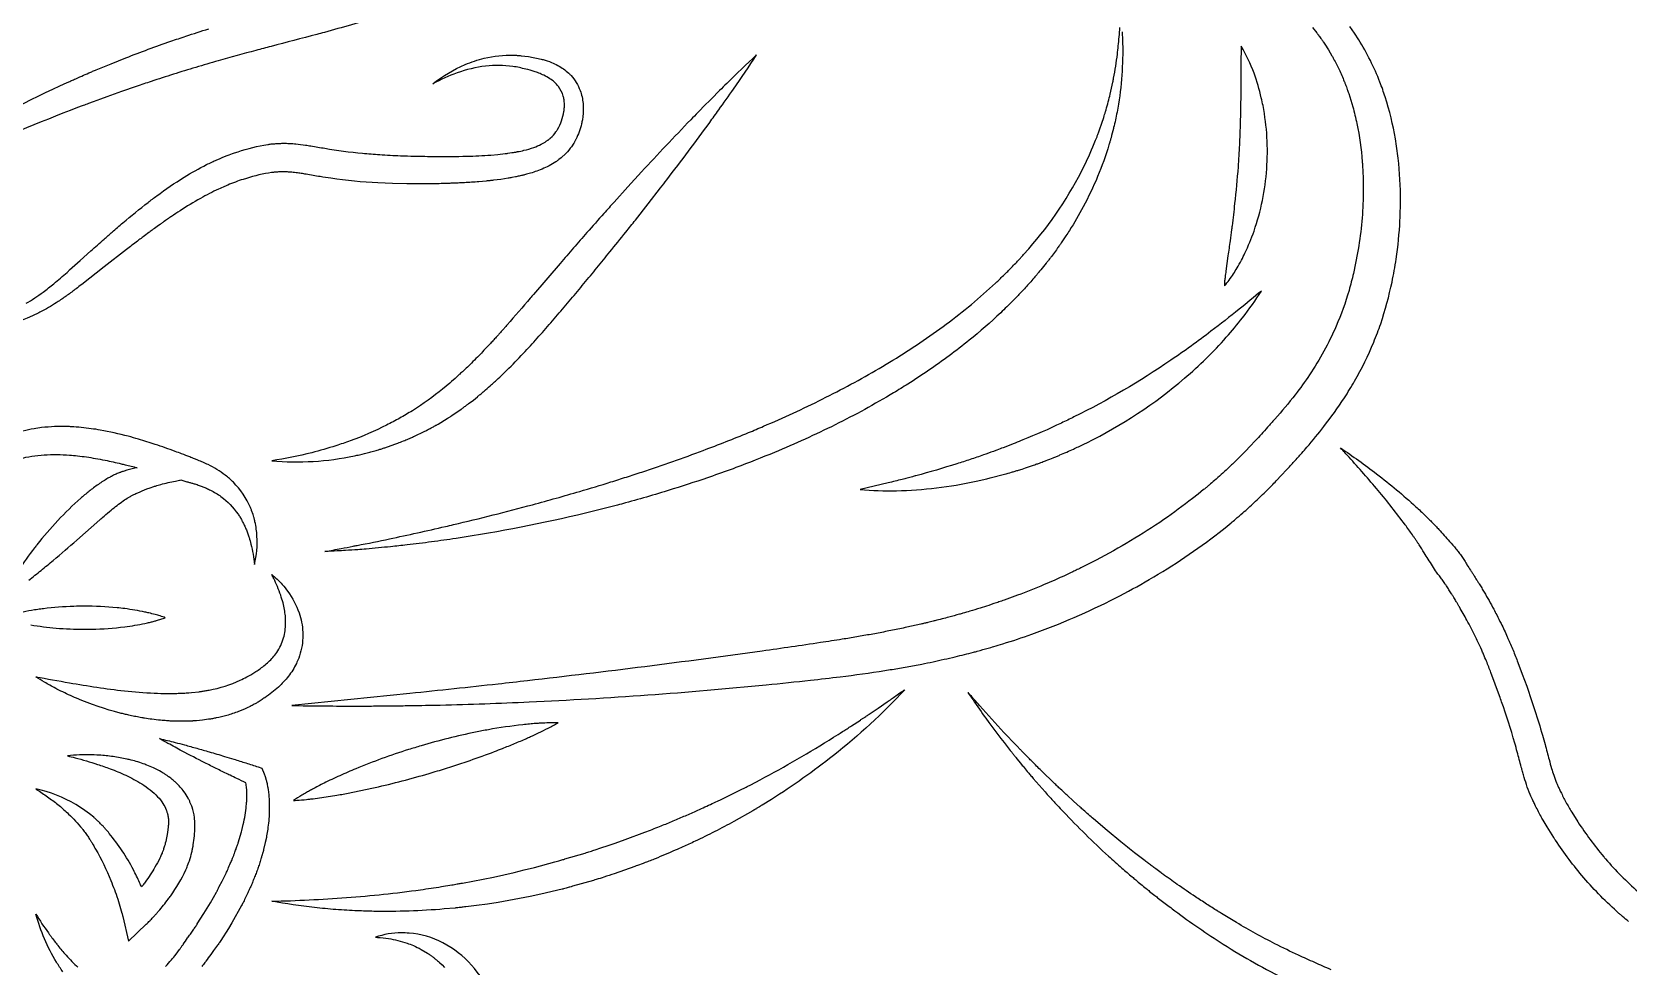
# Model space of a CAD drawing. Header units: millimetres. Extents: x 4236 to 5436, y 1579 to 2339.
# Drawn here: x 4880.3 to 4972, y 1905.9 to 1959.5 of the extents above; entities that cross this region are included whole.
import ezdxf

# ---------------------------------------------------------------- set-up
doc = ezdxf.new("R2010")
doc.units = ezdxf.units.MM
doc.layers.add('Default', color=70, linetype='Continuous')

msp = doc.modelspace()

# ---------------------------------------------------------------- linework, layer by layer
at = {"layer": 'Default'}
for points in [[(4900.179, 1960.423, -0.009861), (4897.096, 1959.518, -0.001568), (4896.655, 1959.399, 0.00097), (4894.025, 1958.715, 0.001649), (4893.155, 1958.483, 0.00578), (4890.991, 1957.886, 0.002605), (4889.7, 1957.508, 0.005446), (4888.414, 1957.114, 0.003314), (4887.135, 1956.699, 0.001261), (4886.284, 1956.415), (4885.436, 1956.124), (4884.592, 1955.82, 0.003155), (4884.38, 1955.745, 0.002014), (4884.169, 1955.668, 0.000604), (4883.749, 1955.512, -0.00108), (4883.538, 1955.433, 0.000722), (4883.222, 1955.316, 0.001847), (4883.012, 1955.237, 0.001216), (4882.907, 1955.197, 0.016483), (4876.268, 1952.406, 0.005852)], [(4875.817, 1953.27, -0.026488), (4882.307, 1956.636, -0.0024), (4882.515, 1956.73, -0.001251), (4882.725, 1956.823, 0.000421), (4883.039, 1956.961, 0.000523), (4883.144, 1957.007, -0.000616), (4883.563, 1957.191, -0.001988), (4883.774, 1957.282, -0.003109), (4883.985, 1957.371), (4884.832, 1957.721), (4885.684, 1958.058, -0.010583), (4888.265, 1959.009, -0.003023), (4889.134, 1959.303, -0.005122), (4890.443, 1959.722, -0.003733)], [(4953.873, 1959.794), (4954.119, 1959.486, -0.009155), (4954.165, 1959.429, -0.006428), (4954.21, 1959.37, -0.004047), (4954.268, 1959.29, 0.001361), (4954.354, 1959.17, 0.001066), (4954.411, 1959.091, -0.00256), (4954.469, 1959.011, -0.004409), (4954.511, 1958.95, -0.011833), (4954.578, 1958.847), (4954.793, 1958.516), (4954.992, 1958.176, -0.002876), (4955.087, 1958.003, -0.012969), (4955.401, 1957.387, -0.017293), (4955.698, 1956.707, -0.006347), (4955.726, 1956.638, -0.003611), (4955.752, 1956.568, 0.001224), (4955.821, 1956.382, -0.001709), (4955.873, 1956.242, -0.003328), (4955.907, 1956.149, -0.008478), (4955.954, 1956.008), (4956.079, 1955.63), (4956.19, 1955.247, -0.016356), (4956.426, 1954.277, -0.03211), (4956.733, 1952.091, -0.001572), (4956.747, 1951.89, -0.004902), (4956.774, 1951.387, -0.012696), (4956.793, 1950.478, -0.018337), (4956.725, 1948.862, -0.017496), (4956.534, 1947.255, -0.017644), (4956.225, 1945.67, -0.013447), (4955.973, 1944.698, -0.033432), (4955.23, 1942.639, -0.04313), (4953.701, 1939.849, -0.016584), (4952.878, 1938.708, -0.016692), (4951.707, 1937.298, -0.003081), (4951.294, 1936.836, -0.003124), (4950.586, 1936.068), (4950.297, 1935.758), (4950.016, 1935.463, -0.00211), (4949.874, 1935.317, -0.004401), (4949.443, 1934.886, -0.006073), (4949.001, 1934.465, -0.007637), (4948.244, 1933.783, -0.001887), (4947.933, 1933.518, -0.002652), (4947.777, 1933.387, -0.004495), (4947.619, 1933.258), (4947.302, 1933), (4946.979, 1932.748, -0.015616), (4945.327, 1931.536, -0.030536), (4941.441, 1929.213), (4940.708, 1928.834, -0.007146), (4940.43, 1928.697, -0.001653), (4940.151, 1928.565, 0.00256), (4939.964, 1928.476, -0.007295), (4939.498, 1928.256, -0.003835), (4939.027, 1928.047, -0.000151), (4938.459, 1927.8), (4938.27, 1927.718), (4937.311, 1927.337), (4937.119, 1927.261), (4936.925, 1927.191), (4936.148, 1926.91, -0.007379), (4935.856, 1926.807, -0.001709), (4935.561, 1926.71, 0.002636), (4935.365, 1926.644, -0.001818), (4935.268, 1926.611, -0.006697), (4934.776, 1926.452, -0.002668), (4934.181, 1926.272, 0.002031), (4933.785, 1926.152, 0.000768), (4933.585, 1926.098, -0.000057), (4932.985, 1925.934, -0.003183), (4932.584, 1925.827, -0.00553), (4932.18, 1925.728, 0.001105), (4932.079, 1925.703, 0.00069), (4931.777, 1925.628, -0.003037), (4931.575, 1925.579, -0.005644), (4931.372, 1925.534), (4930.559, 1925.351, -0.00184), (4929.742, 1925.181, -0.002291), (4929.332, 1925.099, -0.003651), (4928.921, 1925.022, -0.00303), (4928.509, 1924.945, -0.001918), (4928.096, 1924.872, -0.000527), (4927.269, 1924.73, -0.000539), (4926.853, 1924.664, -0.002193), (4925.603, 1924.47, -0.001949), (4923.927, 1924.222, -0.001214), (4922.247, 1923.984, -0.006433), (4908.767, 1922.279, -0.000811), (4907.077, 1922.088, -0.001857), (4902.003, 1921.545), (4895.224, 1920.858, 0.002634), (4896.929, 1920.835, 0.001206), (4898.634, 1920.826, 0.00178), (4899.487, 1920.827, 0.001094), (4900.339, 1920.834, 0.000992), (4901.192, 1920.842, 0.001793), (4902.044, 1920.855, 0.002172), (4903.749, 1920.887, 0.005142), (4908.863, 1921.064, 0.013203), (4922.479, 1922.047, 0.002051), (4925.027, 1922.312, 0.00357), (4926.73, 1922.509, 0.008812), (4929.292, 1922.867, 0.003592), (4929.719, 1922.934, 0.002268), (4930.146, 1923.006, 0.000594), (4931, 1923.157, 0.001108), (4931.427, 1923.24, 0.003166), (4932.066, 1923.37, 0.005406), (4932.703, 1923.51, 0.006955), (4933.34, 1923.656, 0.002246), (4934.399, 1923.92, -0.000901), (4934.609, 1923.979, 0.000012), (4935.241, 1924.154, 0.002549), (4935.556, 1924.243, 0.007628), (4936.079, 1924.403, 0.011727), (4937.742, 1924.952, 0.031771), (4942.567, 1927.038, 0.013566), (4944.491, 1928.09, 0.033495), (4948.504, 1930.793), (4948.851, 1931.067), (4949.193, 1931.347, 0.005253), (4949.448, 1931.559, 0.002517), (4949.868, 1931.92, 0.006356), (4950.526, 1932.513, 0.008051), (4951.169, 1933.126, 0.000606), (4951.248, 1933.205, 0.006125), (4951.792, 1933.76), (4952.096, 1934.082), (4952.387, 1934.396, 0.001062), (4952.825, 1934.873, 0.004054), (4953.262, 1935.359, 0.004319), (4953.55, 1935.69, 0.012828), (4954.533, 1936.888, 0.021186), (4955.706, 1938.528, 0.013376), (4956.294, 1939.491, 0.033204), (4957.392, 1941.727, 0.01568), (4957.792, 1942.788, 0.030741), (4958.444, 1945.179, 0.015997), (4958.682, 1946.5, 0.023042), (4958.901, 1948.72, 0.01152), (4958.93, 1949.836, 0.029202), (4958.797, 1952.291, 0.014083), (4958.638, 1953.401, 0.034807), (4958.051, 1955.808, 0.015139), (4957.75, 1956.662, 0.048561), (4956.528, 1959.1), (4956.279, 1959.483), (4956.013, 1959.854, 0.008241)], [(4942.932, 1959.558, -0.009061), (4942.966, 1958.728, -0.02415), (4942.9, 1956.825, -0.026966), (4942.64, 1954.928, -0.018087), (4942.446, 1954.049, -0.001033), (4942.431, 1953.991, -0.003685), (4942.297, 1953.466, -0.005012), (4942.249, 1953.292, -0.00745), (4942.197, 1953.119, -0.002934), (4942.178, 1953.062, -0.049937), (4940.699, 1949.499, -0.019719), (4939.904, 1948.141, -0.003659), (4939.707, 1947.836), (4939.436, 1947.435, -0.002407), (4939.334, 1947.285, -0.009399), (4939.194, 1947.087, -0.003516), (4939.157, 1947.039), (4938.869, 1946.65, -0.000618), (4938.76, 1946.504, -0.007851), (4938.631, 1946.336, -0.005465), (4938.574, 1946.266), (4938.269, 1945.89, 0.002045), (4938.193, 1945.796, -0.001338), (4938.117, 1945.702, -0.008366), (4938, 1945.563, -0.004493), (4937.96, 1945.518, 0.002012), (4937.8, 1945.336, -0.001497), (4937.562, 1945.063, -0.006015), (4937.319, 1944.793, -0.00157), (4936.904, 1944.354, -0.003498), (4936.651, 1944.094, 0.000569), (4936.307, 1943.755, -0.002358), (4935.96, 1943.418, -0.020838), (4934.143, 1941.832, -0.009626), (4933.001, 1940.947, -0.018609), (4930.619, 1939.32, -0.004985), (4929.803, 1938.815, -0.018971), (4926.441, 1936.977, -0.01648), (4922.961, 1935.395, -0.008079), (4920.742, 1934.523, -0.005844), (4919.397, 1934.039, -0.00755), (4917.137, 1933.293, -0.005345), (4915.771, 1932.881, -0.003979), (4914.399, 1932.493, -0.00182), (4913.941, 1932.37, -0.00461), (4912.099, 1931.904, -0.021633), (4904.656, 1930.452, -0.003349), (4903.249, 1930.254, -0.004565), (4901.84, 1930.079, -0.003763), (4900.899, 1929.978, -0.003673), (4899.486, 1929.846, -0.00174), (4899.014, 1929.808, -0.001341), (4898.306, 1929.761, -0.002412), (4897.834, 1929.733, -0.005732), (4897.126, 1929.703, 0.001102), (4898.055, 1929.874, 0.002443), (4898.75, 1930.008, 0.001083), (4898.981, 1930.054, 0.004468), (4900.829, 1930.428, 0.004622), (4904.046, 1931.139, 0.000848), (4904.503, 1931.246, 0.007892), (4909.057, 1932.393, 0.005608), (4911.765, 1933.155, 0.004534), (4913.558, 1933.698, 0.001124), (4914.45, 1933.98, 0.002692), (4915.34, 1934.269, 0.003839), (4917.109, 1934.873, 0.005436), (4918.865, 1935.51, 0.003267), (4920.172, 1936.012, 0.004605), (4921.469, 1936.534, 0.003866), (4922.327, 1936.897, 0.015714), (4925.705, 1938.457, 0.017986), (4928.969, 1940.219, 0.021795), (4932.08, 1942.217, 0.026832), (4934.977, 1944.494), (4935.658, 1945.113, 0.003907), (4935.824, 1945.272, 0.001674), (4935.988, 1945.432, -0.001617), (4936.235, 1945.673, -0.001226), (4936.318, 1945.753, 0.004896), (4936.48, 1945.916, 0.00252), (4936.639, 1946.081, -0.000982), (4936.877, 1946.33, -0.00112), (4936.957, 1946.413, 0.010227), (4937.056, 1946.517, 0.003471), (4937.114, 1946.58, 0.00135), (4937.19, 1946.666, -0.00223), (4937.267, 1946.752), (4937.572, 1947.095, 0.065394), (4940.76, 1951.851, 0.020527), (4941.41, 1953.327, 0.008763), (4941.476, 1953.488, 0.006252), (4941.537, 1953.65, 0.002667), (4941.576, 1953.758, 0.001952), (4941.652, 1953.977, -0.002548), (4941.728, 1954.195, 0.009594), (4941.877, 1954.634, 0.005383), (4941.978, 1954.967, 0.001492), (4942.011, 1955.078, 0.013486), (4942.248, 1955.976, 0.007103), (4942.399, 1956.659, 0.001893), (4942.446, 1956.887, 0.018542), (4942.664, 1958.273, 0.00514), (4942.716, 1958.739, 0.01315), (4942.802, 1959.794, 0.004978)], [(4879.947, 1943.958, 0.028346), (4880.929, 1944.601, 0.013775), (4881.549, 1945.086, 0.011494), (4882.302, 1945.737, 0.001604), (4882.451, 1945.873), (4883.052, 1946.421), (4883.664, 1946.968, -0.001451), (4884.428, 1947.645, -0.003023), (4884.892, 1948.048, -0.0026), (4885.516, 1948.582, -0.011043), (4886.96, 1949.755, -0.005033), (4887.459, 1950.132, -0.021597), (4889.024, 1951.196, -0.020544), (4890.326, 1951.926, -0.008811), (4890.911, 1952.2, -0.013221), (4891.51, 1952.449, -0.010919), (4891.919, 1952.596, -0.039891), (4893.617, 1953.047), (4893.842, 1953.083, -0.002796), (4893.912, 1953.094, -0.007431), (4893.983, 1953.104, -0.011791), (4894.069, 1953.112, 0.000797), (4894.301, 1953.132, -0.003342), (4894.388, 1953.138, -0.005738), (4894.533, 1953.146, 0.002804), (4894.65, 1953.147, -0.003173), (4894.825, 1953.148, -0.006483), (4894.999, 1953.145, 0.0025), (4895.114, 1953.138, -0.002673), (4895.286, 1953.128, -0.005643), (4895.455, 1953.114, -0.011237), (4896, 1953.045, -0.004035), (4896.314, 1952.997, -0.001574), (4896.72, 1952.929, 0.002952), (4897.117, 1952.864, 0.019309), (4899.279, 1952.579, 0.007248), (4900.27, 1952.501, 0.009263), (4901.466, 1952.436, 0.00388), (4902.267, 1952.413, 0.002188), (4903.472, 1952.393, 0.008896), (4905.277, 1952.407, 0.01109), (4906.662, 1952.476), (4907.053, 1952.508), (4907.487, 1952.557, 0.001483), (4907.559, 1952.565, 0.006489), (4907.631, 1952.574), (4907.867, 1952.612, -0.001058), (4907.961, 1952.626, 0.003405), (4908.056, 1952.641, 0.00543), (4908.126, 1952.654, 0.007845), (4908.194, 1952.668, 0.012293), (4908.56, 1952.745, 0.027973), (4909.125, 1952.91, 0.032992), (4909.558, 1953.097), (4909.705, 1953.175, 0.021137), (4909.773, 1953.218, -0.003811), (4909.839, 1953.263, 0.02588), (4909.922, 1953.32, 0.00961), (4909.969, 1953.356, 0.007762), (4910.089, 1953.456, 0.050498), (4910.401, 1953.809, 0.020205), (4910.489, 1953.945, 0.093022), (4910.856, 1954.974, 0.023945), (4910.883, 1955.222, 0.050658), (4910.862, 1955.647, 0.030181), (4910.817, 1955.859, 0.087479), (4910.54, 1956.414, 0.047786), (4910.322, 1956.652, 0.038225), (4910.054, 1956.859, 0.034115), (4909.705, 1957.056, 0.02185), (4909.408, 1957.182, 0.012767), (4909.141, 1957.276, 0.017252), (4908.673, 1957.409, 0.022126), (4907.912, 1957.563, 0.034584), (4907.139, 1957.621, 0.030563), (4906.357, 1957.579, 0.055029), (4904.712, 1957.19, 0.041015), (4903.325, 1956.568, -0.066556), (4905.182, 1957.671, -0.040362), (4906.275, 1958.032, -0.068177), (4907.966, 1958.208, -0.011312), (4908.047, 1958.207, -0.008606), (4908.127, 1958.203, -0.005857), (4908.208, 1958.197, -0.003103), (4908.288, 1958.189, -0.001288), (4908.396, 1958.178), (4908.61, 1958.155), (4908.816, 1958.126, -0.009966), (4909.182, 1958.065, -0.014876), (4909.553, 1957.983, -0.005151), (4909.66, 1957.955, -0.029), (4910.137, 1957.794, -0.026903), (4910.503, 1957.623, -0.066119), (4911.137, 1957.17, -0.017813), (4911.268, 1957.037, -0.097282), (4911.788, 1956.183, -0.065564), (4911.956, 1955.43, -0.016158), (4911.969, 1955.217, -0.049874), (4911.916, 1954.5, -0.015474), (4911.868, 1954.268, -0.058018), (4911.544, 1953.372, 0.001839), (4911.515, 1953.319, -0.002394), (4911.486, 1953.265, -0.00658), (4911.456, 1953.211, -0.010001), (4911.424, 1953.158), (4911.288, 1952.95, -0.021752), (4911.224, 1952.861, 0.000992), (4911.134, 1952.752), (4911.054, 1952.655, -0.019293), (4910.968, 1952.563), (4910.693, 1952.308), (4910.571, 1952.215, 0.002154), (4910.522, 1952.177, -0.004807), (4910.397, 1952.088), (4910.191, 1951.961, -0.042742), (4909.398, 1951.587, -0.014929), (4909.025, 1951.459, -0.010012), (4908.704, 1951.367, -0.005046), (4908.492, 1951.313, -0.009102), (4908.412, 1951.292, -0.006549), (4908.279, 1951.262, -0.001791), (4908.173, 1951.241, 0.00281), (4908.067, 1951.22), (4907.855, 1951.177, -0.004758), (4907.75, 1951.16, 0.000797), (4907.644, 1951.143), (4907.223, 1951.077), (4906.803, 1951.025, -0.004304), (4906.698, 1951.012, -0.003158), (4906.594, 1951, -0.002069), (4906.489, 1950.99, -0.001331), (4906.385, 1950.98), (4905.968, 1950.94, -0.004608), (4905.137, 1950.885, 0.001037), (4904.93, 1950.875, -0.00075), (4904.619, 1950.861, -0.001848), (4904.412, 1950.852, -0.001215), (4904.309, 1950.848, 0.000838), (4903.896, 1950.835, -0.001134), (4903.69, 1950.829, -0.002171), (4903.483, 1950.825), (4902.658, 1950.816), (4902.245, 1950.814), (4901.83, 1950.82), (4901.002, 1950.836), (4900.171, 1950.871, -0.021332), (4897.467, 1951.137, -0.005766), (4896.849, 1951.233, -0.002282), (4896.443, 1951.302, 0.001392), (4896.046, 1951.371, 0.003531), (4895.756, 1951.418, 0.006037), (4895.474, 1951.458, 0.005723), (4895.291, 1951.479, 0.00818), (4895.156, 1951.491, 0.001864), (4895.023, 1951.499, -0.004232), (4894.934, 1951.506, 0.007803), (4894.868, 1951.508, 0.005086), (4894.803, 1951.509, 0.001993), (4894.673, 1951.508, -0.003453), (4894.586, 1951.508, 0.009056), (4894.521, 1951.506, 0.005824), (4894.455, 1951.502, 0.002432), (4894.324, 1951.491, -0.00372), (4894.237, 1951.485, 0.011992), (4894.172, 1951.48, 0.005718), (4894.061, 1951.464), (4893.883, 1951.438, 0.039474), (4892.428, 1951.078, 0.014465), (4891.979, 1950.924, 0.009708), (4891.535, 1950.747, 0.002509), (4891.358, 1950.672, 0.0028), (4891.006, 1950.518, 0.018143), (4889.972, 1949.985, 0.015588), (4888.796, 1949.274, 0.004998), (4888.3, 1948.947, -0.001488), (4888.136, 1948.833, 0.000935), (4887.891, 1948.663, 0.002464), (4887.728, 1948.549, 0.001624), (4887.647, 1948.49, -0.000651), (4887.322, 1948.256, 0.002274), (4887.079, 1948.078, 0.001213), (4886.999, 1948.018, 0.000963), (4886.675, 1947.779, 0.00236), (4886.434, 1947.598, 0.001057), (4886.354, 1947.536, 0.003685), (4885.712, 1947.045), (4884.428, 1946.049), (4883.147, 1945.044, -0.001961), (4882.82, 1944.792, -0.007087), (4882.317, 1944.419, -0.011447), (4881.797, 1944.063, -0.021323), (4880.887, 1943.522, -0.015243), (4880.318, 1943.239, -0.114035), (4875.244, 1942.227, -0.029895)], [(4880.103, 1928.054, 0.005166), (4880.812, 1928.619, 0.003193), (4881.506, 1929.192, 0.005841), (4882.86, 1930.357), (4884.182, 1931.521, -0.002051), (4884.428, 1931.733, -0.005374), (4884.838, 1932.078, -0.017889), (4885.527, 1932.61, -0.016879), (4885.831, 1932.808, -0.007609), (4885.9, 1932.847, -0.00137), (4885.982, 1932.891, -0.001845), (4886.139, 1932.971, -0.006251), (4886.369, 1933.078, -0.01752), (4886.891, 1933.294), (4887.086, 1933.365), (4887.284, 1933.432, -0.000765), (4887.384, 1933.463, -0.002455), (4887.536, 1933.509, -0.004384), (4887.688, 1933.553, -0.020006), (4888.526, 1933.752), (4888.768, 1933.8, -0.000841), (4888.845, 1933.813), (4889.191, 1933.714, -0.000813), (4889.285, 1933.687, -0.00261), (4889.469, 1933.636, -0.004687), (4889.646, 1933.583, -0.010823), (4889.903, 1933.498, -0.006331), (4890.112, 1933.42, -0.009389), (4890.316, 1933.336, -0.015505), (4890.554, 1933.225, -0.038997), (4891.148, 1932.863, -0.085341), (4892.127, 1931.844, -0.014099), (4892.185, 1931.759, -0.008335), (4892.226, 1931.691), (4892.322, 1931.534, 0.004356), (4892.354, 1931.473, 0.001447), (4892.409, 1931.371, -0.006779), (4892.462, 1931.267, -0.010188), (4892.512, 1931.162, -0.015433), (4892.606, 1930.946, -0.010097), (4892.69, 1930.725, -0.005231), (4892.767, 1930.498, -0.014864), (4892.873, 1930.127, -0.019314), (4892.993, 1929.551, -0.015344), (4893.075, 1928.959, 0.074204), (4893.218, 1930.58, 0.018802), (4893.177, 1930.995, 0.023394), (4893.101, 1931.41, 0.015965), (4893.079, 1931.513, 0.007207), (4893.058, 1931.59, 0.003567), (4893.036, 1931.667, -0.001875), (4892.991, 1931.821), (4892.91, 1932.049, 0.009193), (4892.877, 1932.138, 0.014317), (4892.84, 1932.225, 0.095906), (4891.859, 1933.679, 0.033287), (4891.398, 1934.085, 0.050645), (4890.408, 1934.691, 0.010416), (4890.113, 1934.826, 0.006337), (4889.821, 1934.948, 0.001692), (4889.633, 1935.024, 0.002301), (4889.355, 1935.132, 0.001039), (4888.889, 1935.31, 0.00352), (4888.514, 1935.452, 0.004123), (4887.948, 1935.656, 0.002833), (4887.376, 1935.853, 0.010665), (4886.409, 1936.156, 0.00407), (4885.82, 1936.322, 0.019686), (4884.211, 1936.679, 0.007704), (4883.697, 1936.757, 0.020483), (4882.546, 1936.869, 0.003663), (4882.335, 1936.877, 0.016265), (4881.588, 1936.875, 0.021379), (4880.837, 1936.816, 0.01178), (4880.407, 1936.752, 0.020814), (4879.766, 1936.615, 0.025386)], [(4972.038, 1908.449, -0.001731), (4971.693, 1908.741, -0.002814), (4971.556, 1908.859, -0.001762), (4971.488, 1908.918, -0.03366), (4969.464, 1910.969, -0.029334), (4967.834, 1913.123, -0.001755), (4967.734, 1913.273), (4967.355, 1913.886, -0.011333), (4967.122, 1914.276, -0.00585), (4966.988, 1914.517, -0.010749), (4966.655, 1915.164, -0.003282), (4966.537, 1915.41, -0.001798), (4966.499, 1915.493), (4966.423, 1915.659), (4966.385, 1915.744, -0.019983), (4966.17, 1916.316, -0.010693), (4965.998, 1916.87, -0.003487), (4965.921, 1917.142, -0.001731), (4965.873, 1917.32, 0.001657), (4965.64, 1918.191, 0.002936), (4965.498, 1918.704, 0.014409), (4964.744, 1921.07, 0.00187), (4964.625, 1921.406), (4964.381, 1922.077), (4964.13, 1922.747, 0.005027), (4963.872, 1923.4, 0.001972), (4963.702, 1923.803, 0.006286), (4963.596, 1924.042, 0.007444), (4963.378, 1924.52, 0.003522), (4963.226, 1924.835, 0.002372), (4963.07, 1925.148, 0.000898), (4962.991, 1925.304, 0.003143), (4962.745, 1925.768, 0.010042), (4962.314, 1926.531, 0.004621), (4962.226, 1926.683, 0.002415), (4962.135, 1926.833, -0.000437), (4961.997, 1927.057, -0.000822), (4961.952, 1927.132, -0.001947), (4961.857, 1927.281, 0.00151), (4961.716, 1927.503, 0.005932), (4961.572, 1927.724, 0.007992), (4961.475, 1927.871, 0.007508), (4961.322, 1928.086, 0.002131), (4961.165, 1928.299, -0.003826), (4961.009, 1928.512, -0.017778), (4960.763, 1928.878, 0.002164), (4960.294, 1929.632, 0.005114), (4960.007, 1930.079, 0.00534), (4959.91, 1930.227, 0.003493), (4959.812, 1930.373, 0.001578), (4959.712, 1930.517, 0.000286), (4959.612, 1930.662, 0.001476), (4959.407, 1930.952, 0.003536), (4959.198, 1931.24, 0.016332), (4957.646, 1933.21, 0.009973), (4955.977, 1935.117, 0.00185), (4955.486, 1935.654, -0.014735), (4957.561, 1934.165, -0.023061), (4959.813, 1932.277, -0.003273), (4960.083, 1932.024, -0.003908), (4960.351, 1931.768, -0.001064), (4960.483, 1931.639, -0.00067), (4960.616, 1931.509, -0.001628), (4960.813, 1931.308, -0.002718), (4960.944, 1931.173, -0.006603), (4961.134, 1930.969, -0.006214), (4961.757, 1930.281, -0.005054), (4962.12, 1929.86, -0.013476), (4962.29, 1929.64, -0.009595), (4962.45, 1929.412, -0.005684), (4962.603, 1929.179, -0.001785), (4962.753, 1928.944, 0.00338), (4962.954, 1928.632, -0.004701), (4963.056, 1928.477, -0.002426), (4963.156, 1928.32, 0.000544), (4963.305, 1928.084, 0.000878), (4963.355, 1928.006, 0.001468), (4963.452, 1927.847, -0.001638), (4963.598, 1927.609, -0.005235), (4963.74, 1927.368, -0.006728), (4964.019, 1926.883, -0.004781), (4964.287, 1926.392, -0.002039), (4964.461, 1926.062, -0.003134), (4964.711, 1925.561, -0.009551), (4965.069, 1924.8, -0.001353), (4965.106, 1924.715, -0.00467), (4965.182, 1924.544, -0.002761), (4965.256, 1924.373, -0.001703), (4965.401, 1924.028, -0.004854), (4965.675, 1923.335), (4965.932, 1922.651), (4966.182, 1921.962, -0.016142), (4967.088, 1919.158, -0.003368), (4967.236, 1918.625, -0.001668), (4967.47, 1917.749, 0.006402), (4967.61, 1917.248, 0.008998), (4967.735, 1916.849, 0.01811), (4967.899, 1916.409), (4967.931, 1916.336), (4967.999, 1916.187, 0.003988), (4968.087, 1916.001, 0.001217), (4968.141, 1915.89, 0.010379), (4968.441, 1915.305, 0.017581), (4968.772, 1914.739), (4969.121, 1914.173, 0.028559), (4970.608, 1912.175, 0.002124), (4970.716, 1912.048, 0.033882), (4972.582, 1910.158, 0.003635)], [(4879.583, 1935.03, -0.049682), (4880.986, 1935.255, -0.036935), (4882.445, 1935.24, -0.009182), (4882.907, 1935.198, -0.017027), (4883.929, 1935.05, -0.008097), (4884.489, 1934.948, -0.009372), (4885.422, 1934.741, -0.003112), (4885.65, 1934.688, -0.003433), (4885.993, 1934.603, -0.002059), (4886.335, 1934.514, 0.005076), (4886.197, 1934.486, 0.025), (4885.577, 1934.321, -0.000614), (4885.488, 1934.291, 0.003252), (4885.429, 1934.271, 0.005613), (4885.367, 1934.249, 0.005657), (4885.306, 1934.226, 0.01328), (4885.072, 1934.128, 0.00756), (4884.966, 1934.078, 0.001007), (4884.877, 1934.033, -0.002628), (4884.819, 1934.003, 0.002581), (4884.733, 1933.956, 0.007492), (4884.65, 1933.909, 0.010621), (4884.381, 1933.746, 0.01928), (4883.832, 1933.364, 0.005451), (4883.689, 1933.255, 0.001908), (4883.457, 1933.072, -0.000748), (4883.412, 1933.034, -0.00055), (4883.276, 1932.921, 0.001892), (4883.187, 1932.845, 0.003615), (4883.098, 1932.769, 0.025407), (4881.77, 1931.482, 0.022331), (4880.575, 1930.093, 0.0025), (4880.434, 1929.912, 0.021295), (4879.506, 1928.599, 0.002444)], [(4880.215, 1925.492, 0.010574), (4880.944, 1925.381, 0.010677), (4881.674, 1925.305, 0.020345), (4883.28, 1925.239, 0.005324), (4883.717, 1925.243, 0.02634), (4885.615, 1925.38, 0.020225), (4886.782, 1925.575, 0.001827), (4886.928, 1925.608, 0.004754), (4887.147, 1925.659, 0.006839), (4887.366, 1925.716, 0.001871), (4887.439, 1925.736, 0.009327), (4887.695, 1925.812, 0.013882), (4887.95, 1925.9, 0.013063), (4887.658, 1926, 0.009358), (4887.366, 1926.085, 0.009993), (4887.001, 1926.176, 0.003), (4886.782, 1926.225, 0.020328), (4885.615, 1926.421, 0.006482), (4885.177, 1926.47, 0.02495), (4883.28, 1926.561, 0.006985), (4882.696, 1926.552, 0.024305), (4880.944, 1926.419, 0.001724), (4880.798, 1926.399, 0.005095), (4880.433, 1926.345, 0.012779), (4879.777, 1926.224, 0.001885)], [(4954.942, 1905.677, 0.000267), (4954.469, 1905.888, -0.000772), (4953.536, 1906.305, -0.001386), (4953.075, 1906.514, -0.010923), (4951.716, 1907.173, -0.014437), (4949.509, 1908.391), (4948.642, 1908.913, 0.001125), (4948.428, 1909.049, -0.000587), (4948.106, 1909.251, -0.003146), (4947.786, 1909.456, -0.003362), (4947.149, 1909.872, -0.00705), (4946.101, 1910.587, -0.001143), (4945.686, 1910.879, -0.00197), (4945.479, 1911.027, -0.003368), (4945.274, 1911.176, 0.000677), (4945.172, 1911.251, 0.000018), (4944.863, 1911.475, -0.002672), (4944.659, 1911.626, -0.004685), (4944.456, 1911.78, -0.001593), (4944.254, 1911.933, -0.003659), (4943.65, 1912.399, -0.001893), (4942.853, 1913.031), (4942.066, 1913.679), (4941.292, 1914.341, -0.007218), (4941.003, 1914.591, -0.001879), (4940.718, 1914.847, 0.002306), (4940.527, 1915.016), (4940.147, 1915.356), (4939.773, 1915.704, 0.000985), (4939.679, 1915.791, 0.000813), (4939.398, 1916.051, -0.002311), (4939.211, 1916.225, -0.004631), (4939.026, 1916.402), (4938.292, 1917.114, -0.004714), (4938.019, 1917.383, -0.001173), (4937.749, 1917.656, 0.001734), (4937.568, 1917.838), (4937.207, 1918.201, -0.002786), (4937.073, 1918.339, -0.000727), (4936.941, 1918.478, 0.001083), (4936.852, 1918.571), (4936.143, 1919.312), (4935.451, 1920.07), (4935.101, 1920.448), (4934.761, 1920.833, 0.000845), (4934.591, 1921.026, 0.002084), (4934.076, 1921.602, 0.001667), (4934.367, 1921.177, 0.005099), (4935.107, 1920.122, 0.013592), (4936.509, 1918.271, -0.001066), (4936.588, 1918.169, 0.000727), (4936.708, 1918.017, 0.003343), (4936.828, 1917.865), (4937.157, 1917.467, -0.000855), (4937.24, 1917.368, -0.000694), (4937.487, 1917.069, 0.002032), (4937.653, 1916.87, 0.00406), (4937.821, 1916.674), (4938.503, 1915.896, 0.005291), (4938.763, 1915.607, 0.001331), (4939.027, 1915.322, -0.001926), (4939.202, 1915.132, 0.002064), (4939.557, 1914.755, 0.018433), (4942.147, 1912.211, 0.002863), (4942.533, 1911.864, 0.000651), (4942.922, 1911.519, 0.006362), (4943.216, 1911.263, 0.001528), (4943.514, 1911.012, -0.002202), (4943.713, 1910.844, 0.005925), (4944.012, 1910.594, 0.00199), (4944.315, 1910.348, -0.001295), (4944.517, 1910.184, 0.006267), (4944.821, 1909.94, 0.002113), (4945.026, 1909.78, 0.000073), (4945.336, 1909.542, 0.003534), (4945.959, 1909.072, 0.019264), (4948.75, 1907.152, 0.028809), (4952.404, 1905.101, 0.001574)], [(4887.962, 1905.868, 0.01472), (4888.297, 1906.243, 0.008527), (4888.566, 1906.572), (4888.773, 1906.846, 0.004891), (4888.824, 1906.917, 0.002456), (4888.875, 1906.991, -0.000882), (4888.977, 1907.138, -0.001202), (4889.233, 1907.506, -0.002833), (4889.388, 1907.726), (4889.595, 1908.018, 0.010786), (4889.634, 1908.072, 0.007233), (4889.695, 1908.166, -0.001397), (4889.753, 1908.261, -0.00448), (4889.789, 1908.317), (4890.17, 1908.919), (4890.363, 1909.219), (4890.539, 1909.526), (4890.89, 1910.142, 0.010482), (4890.924, 1910.199, 0.007377), (4890.975, 1910.297, 0.001784), (4891.014, 1910.376, -0.003473), (4891.054, 1910.454), (4891.213, 1910.768, -0.003154), (4891.253, 1910.847, -0.001438), (4891.333, 1911.003, 0.005034), (4891.413, 1911.161, 0.007877), (4891.469, 1911.28, 0.011433), (4891.52, 1911.4, -0.001029), (4891.659, 1911.721, -0.002374), (4891.765, 1911.962, -0.001057), (4891.801, 1912.042, 0.004687), (4891.863, 1912.204, 0.002346), (4891.924, 1912.367, -0.001188), (4892.014, 1912.611, -0.001179), (4892.044, 1912.693), (4892.105, 1912.856, 0.010224), (4892.131, 1912.938, -0.004303), (4892.155, 1913.021), (4892.254, 1913.351), (4892.331, 1913.599), (4892.35, 1913.682), (4892.427, 1914.015, 0.033053), (4892.604, 1915.103, 0.006886), (4892.625, 1915.354, -0.001176), (4892.631, 1915.561, -0.002185), (4892.635, 1915.686, 0.007116), (4892.634, 1915.809, 0.001551), (4892.629, 1915.932, -0.003574), (4892.627, 1916.013, 0.014401), (4892.623, 1916.084, 0.003462), (4892.612, 1916.193, -0.002436), (4892.598, 1916.331), (4892.584, 1916.414, -0.000639), (4892.062, 1916.662, -0.002066), (4891.671, 1916.85, -0.000953), (4891.541, 1916.913, -0.002566), (4890.881, 1917.237, -0.001269), (4890.223, 1917.565, -0.004209), (4888.914, 1918.243, -0.004092), (4888.103, 1918.684, -0.003443), (4887.619, 1918.956, -0.005588), (4888.517, 1918.736, -0.002365), (4889.053, 1918.596, -0.002428), (4889.764, 1918.4, -0.001871), (4890.472, 1918.198, -0.001722), (4891.354, 1917.937, -0.001926), (4891.881, 1917.776, -0.002401), (4892.232, 1917.668, -0.001297), (4892.583, 1917.557, 0.000727), (4893.283, 1917.334), (4893.5, 1917.266), (4893.634, 1916.937), (4893.688, 1916.782), (4893.748, 1916.574, -0.008513), (4893.767, 1916.496, -0.003052), (4893.795, 1916.369, 0.001038), (4893.826, 1916.228, -0.008617), (4893.836, 1916.164, 0.002216), (4893.852, 1916.063, -0.002488), (4893.875, 1915.91, -0.006651), (4893.894, 1915.758), (4893.923, 1915.354, -0.010946), (4893.926, 1914.852, -0.014131), (4893.903, 1914.354, -0.017516), (4893.849, 1913.861, -0.003875), (4893.834, 1913.764), (4893.773, 1913.373), (4893.758, 1913.276), (4893.693, 1912.989), (4893.599, 1912.583, 0.00192), (4893.574, 1912.475, -0.006393), (4893.558, 1912.417), (4893.5, 1912.231, 0.001726), (4893.443, 1912.045, -0.00158), (4893.357, 1911.766, -0.005497), (4893.267, 1911.488, -0.002742), (4893.163, 1911.217, -0.001428), (4893.057, 1910.947, -0.000467), (4892.986, 1910.767, -0.010966), (4892.933, 1910.631, -0.007733), (4892.876, 1910.499, -0.003183), (4892.835, 1910.411, -0.001872), (4892.753, 1910.237, 0.003633), (4892.672, 1910.063), (4892.509, 1909.714, -0.00275), (4892.447, 1909.584, -0.007245), (4892.393, 1909.477, -0.011957), (4892.336, 1909.372), (4891.778, 1908.369), (4891.575, 1908.047), (4891.135, 1907.369, 0.002229), (4891.058, 1907.249, -0.004166), (4891.019, 1907.189, -0.007597), (4890.951, 1907.092), (4890.728, 1906.786, -0.003123), (4890.561, 1906.556, -0.001142), (4890.28, 1906.176, 0.002067), (4890.223, 1906.1, -0.001457), (4890.139, 1905.986, -0.005893), (4890.052, 1905.872)], [(4882.065, 1905.556, -0.017378), (4881.697, 1906.117, -0.06838), (4880.51, 1908.872, 0.018414), (4881.228, 1907.797, 0.002083), (4881.336, 1907.649, 0.011313), (4881.721, 1907.141, 0.00137), (4881.778, 1907.07, 0.015437), (4882.244, 1906.52, 0.024732), (4882.926, 1905.823, 0.013075)], [(4906.673, 1904.177, 0.081385), (4905.544, 1905.947, 0.091001), (4903.907, 1907.226, 0.100742), (4901.955, 1907.784, 0.021312), (4901.519, 1907.799, 0.080636), (4900.019, 1907.549, -0.003753), (4900.139, 1907.542, -0.02216), (4900.784, 1907.47, -0.045302), (4901.839, 1907.21, -0.016212), (4902.204, 1907.069, -0.025228), (4902.651, 1906.853), (4903.026, 1906.631, 0.00402), (4903.114, 1906.567, -0.00209), (4903.246, 1906.474, -0.008707), (4903.396, 1906.361, 0.003719), (4903.459, 1906.31, -0.001816), (4903.542, 1906.243, -0.01004), (4903.643, 1906.157, -0.014247), (4903.701, 1906.101), (4903.855, 1905.955), (4904.002, 1905.801, -0.012558)]]:
    msp.add_lwpolyline(points, format="xyb", dxfattribs=at)
for points in [[(4948.826, 1945.254, 0.007897), (4948.827, 1944.957, 0.02939), (4949.329, 1945.651, 0.011784), (4949.54, 1945.99, 0.009972), (4949.79, 1946.437, 0.010139), (4949.995, 1946.843, 0.027135), (4950.514, 1948.106, 0.066641), (4951.243, 1951.675, 0.033302), (4951.257, 1953.501, 0.034506), (4951.03, 1955.311, 0.007867), (4950.934, 1955.756, 0.031191), (4950.514, 1957.173, 0.046697), (4949.782, 1958.718, 0.004107), (4949.774, 1958.545, 0.006068), (4949.765, 1958.149, 0.00059), (4949.761, 1957.812), (4949.756, 1956.927, -0.000281), (4949.754, 1956.49, -0.001145), (4949.749, 1955.839, -0.002469), (4949.74, 1955.193, -0.001014), (4949.73, 1954.764, -0.002541), (4949.706, 1953.911, -0.003574), (4949.672, 1953.062, -0.007272), (4949.594, 1951.793, -0.009944), (4949.4, 1949.682, -0.003583), (4949.25, 1948.408, -0.000853), (4949.223, 1948.195, -0.001869), (4949.137, 1947.553, -0.000668), (4949.018, 1946.689), (4948.897, 1945.812, 0.000269), (4948.854, 1945.479, 0.002691)], [(4903.562, 1936.987, 0.004966), (4903.629, 1937.025), (4904.152, 1937.344, 0.002133), (4904.25, 1937.404, 0.004242), (4904.315, 1937.445, 0.010348), (4904.411, 1937.509), (4904.947, 1937.877, 0.00662), (4905.102, 1937.989, 0.002073), (4905.284, 1938.128, -0.002802), (4905.407, 1938.219), (4905.651, 1938.403), (4905.887, 1938.595, 0.000852), (4906.005, 1938.692, 0.002502), (4906.181, 1938.837, 0.004362), (4906.355, 1938.985, 0.000295), (4906.695, 1939.287, 0.002591), (4906.92, 1939.49, 0.007789), (4907.25, 1939.8, 0.005072), (4907.577, 1940.113, 0.009863), (4908.519, 1941.079, 0.001352), (4908.927, 1941.514, 0.001462), (4909.325, 1941.955, 0.00337), (4909.718, 1942.399, 0.003585), (4910.495, 1943.291, 0.001021), (4911.254, 1944.19, 0.001701), (4912.007, 1945.091, -0.000348), (4912.379, 1945.545, 0.000969), (4913.125, 1946.452, 0.001733), (4913.494, 1946.908, 0.001061), (4914.415, 1948.051, 0.002521), (4914.963, 1948.741), (4915.69, 1949.663), (4916.411, 1950.59, 0.000687), (4916.769, 1951.056, 0.006404), (4919.236, 1954.349, 0.001185), (4919.752, 1955.065, 0.003725), (4920.603, 1956.266, 0.008758), (4921.925, 1958.222, 0.008649), (4920.217, 1956.591, 0.001721), (4919.798, 1956.177, 0.003067), (4918.556, 1954.922, 0.001059), (4918.146, 1954.5, 0.005823), (4915.322, 1951.51), (4914.529, 1950.644), (4913.742, 1949.773, 0.002181), (4913.154, 1949.118, 0.001063), (4912.181, 1948.02, 0.002358), (4911.408, 1947.137, -0.000696), (4910.639, 1946.251), (4909.114, 1944.473, -0.000554), (4908.925, 1944.251, -0.005182), (4907.592, 1942.716, -0.004533), (4907.45, 1942.553, -0.001541), (4907.306, 1942.392, 0.001118), (4907.21, 1942.285, 0.000886), (4907.161, 1942.231, 0.000742), (4907.018, 1942.07, -0.00206), (4906.921, 1941.963, -0.004169), (4906.824, 1941.858, -0.000481), (4906.629, 1941.648, -0.001976), (4906.334, 1941.335, -0.00389), (4906.038, 1941.027, -0.004404), (4905.89, 1940.872, -0.006145), (4905.538, 1940.521, -0.000002), (4905.233, 1940.224, -0.006258), (4905.078, 1940.079, -0.000437), (4904.974, 1939.984, 0.002771), (4904.87, 1939.889, 0.002582), (4904.818, 1939.841), (4904.611, 1939.648), (4904.397, 1939.465, -0.002178), (4904.291, 1939.373, -0.028966), (4902.616, 1938.098, -0.010978), (4902.146, 1937.789, -0.013031), (4901.418, 1937.361, -0.008268), (4900.669, 1936.962, -0.029941), (4898.572, 1936.058, -0.011145), (4897.756, 1935.777, -0.014922), (4896.364, 1935.379, -0.020639), (4894.067, 1934.911, 0.073846), (4898.816, 1935.199, 0.00604), (4899.111, 1935.262, 0.008328), (4899.696, 1935.408, 0.00179), (4899.988, 1935.486, 0.002819), (4900.278, 1935.572, 0.002688), (4900.387, 1935.606, 0.007446), (4900.567, 1935.665), (4901.14, 1935.864, 0.008161), (4901.248, 1935.901, 0.00765), (4901.39, 1935.955, 0.00428), (4901.707, 1936.084, -0.002904), (4901.848, 1936.143, 0.001487), (4901.989, 1936.201, 0.002538), (4902.06, 1936.23, 0.006203), (4902.164, 1936.277, 0.008894), (4902.268, 1936.326), (4902.821, 1936.587, 0.007866), (4903.024, 1936.693, 0.002233), (4903.226, 1936.804, -0.00226), (4903.394, 1936.895, -0.000804), (4903.495, 1936.95, 0.002603)], [(4938.083, 1934.748, 0.002884), (4938.183, 1934.784, 0.006164), (4938.331, 1934.839, 0.001485), (4938.478, 1934.897, -0.002129), (4938.576, 1934.936, -0.000887), (4938.97, 1935.09, 0.001276), (4939.166, 1935.167, 0.002422), (4939.362, 1935.246, 0.000414), (4939.748, 1935.417, 0.001988), (4940.134, 1935.589, 0.003116), (4940.422, 1935.721, 0.008145), (4940.897, 1935.951, 0.062947), (4946.521, 1939.653, 0.034303), (4948.918, 1942.004, 0.015836), (4949.856, 1943.129, 0.025536), (4950.94, 1944.665, -0.003208), (4949.654, 1943.615, -0.006733), (4948.039, 1942.349, -0.014345), (4945.73, 1940.684, -0.035291), (4940.166, 1937.433, -0.005805), (4939.443, 1937.079, -0.014032), (4937.232, 1936.109, -0.001742), (4937.139, 1936.07, -0.006541), (4936.671, 1935.882, -0.001881), (4936.106, 1935.666, 0.002717), (4935.729, 1935.521, 0.00081), (4935.539, 1935.454, 0.000332), (4934.967, 1935.25, -0.00257), (4934.585, 1935.117, -0.004659), (4934.201, 1934.989, -0.004047), (4933.43, 1934.738, -0.010726), (4931.082, 1934.054, -0.000554), (4930.884, 1934.001, -0.001935), (4930.587, 1933.922, -0.003921), (4930.289, 1933.846, -0.004446), (4929.49, 1933.646), (4927.876, 1933.257, 0.025374), (4929.963, 1933.195, 0.046943), (4934.539, 1933.738), (4935.156, 1933.874), (4935.36, 1933.925), (4936.176, 1934.137, 0.000776), (4936.58, 1934.257, 0.001504), (4936.782, 1934.317, 0.00262), (4936.983, 1934.379), (4937.185, 1934.441), (4937.385, 1934.509), (4937.834, 1934.663, -0.000342), (4937.984, 1934.714, 0.001549)], [(4889.503, 1919.968, -0.00264), (4889.395, 1919.963), (4889.049, 1919.952), (4888.705, 1919.954, -0.006196), (4888.533, 1919.956, -0.007879), (4888.362, 1919.963, -0.003214), (4888.234, 1919.968, -0.002023), (4888.106, 1919.975, -0.00082), (4888.02, 1919.98, -0.001893), (4887.681, 1920.011, -0.007897), (4887.175, 1920.066, -0.011138), (4886.757, 1920.128, -0.002685), (4886.674, 1920.143, -0.005713), (4886.508, 1920.171, -0.003453), (4886.342, 1920.202, -0.002348), (4886.012, 1920.266, 0.001984), (4885.849, 1920.304, -0.001974), (4885.604, 1920.361, -0.006946), (4885.36, 1920.422, -0.037795), (4882.845, 1921.276, -0.013847), (4881.944, 1921.691, -0.005741), (4881.65, 1921.841, -0.012994), (4881, 1922.202, -0.014108), (4880.51, 1922.511, 0.002039), (4882.438, 1922.164, 0.00616), (4884.023, 1921.905, 0.009877), (4885.595, 1921.7, 0.016577), (4887.309, 1921.567, 0.009049), (4888.08, 1921.547, 0.001624), (4888.538, 1921.554, 0.005374), (4888.843, 1921.562, 0.009132), (4889.145, 1921.58, 0.006), (4889.295, 1921.593), (4889.445, 1921.603), (4889.892, 1921.651, -0.003191), (4889.965, 1921.662, -0.001727), (4890.185, 1921.695, 0.004124), (4890.295, 1921.713, 0.007394), (4890.404, 1921.732, 0.006915), (4890.476, 1921.748, 0.065245), (4892.259, 1922.307, 0.016374), (4892.636, 1922.499, 0.014492), (4893.091, 1922.766, 0.023831), (4893.613, 1923.129, 0.044965), (4894.128, 1923.616, 0.029324), (4894.351, 1923.903, 0.082527), (4894.744, 1924.742, 0.06421), (4894.865, 1925.566, 0.030237), (4894.847, 1926.003, 0.021911), (4894.796, 1926.374, 0.018463), (4894.714, 1926.748, 0.018528), (4894.58, 1927.196, 0.031775), (4894.179, 1928.16, 0.006682), (4894.067, 1928.38, -0.045014), (4894.669, 1927.805, -0.023143), (4894.986, 1927.409, -0.073075), (4895.635, 1926.185, -0.072191), (4895.852, 1925.07, -0.022907), (4895.852, 1924.742, -0.078938), (4895.614, 1923.576, -0.02469), (4895.479, 1923.266, -0.054874), (4895.022, 1922.535, -0.041709), (4894.446, 1921.918, -0.035494), (4893.669, 1921.308, -0.00729), (4893.456, 1921.167, -0.003417), (4893.222, 1921.023, -0.007405), (4893.064, 1920.93, -0.008352), (4892.943, 1920.865, -0.010628), (4892.821, 1920.804), (4892.658, 1920.723), (4892.576, 1920.682), (4892.493, 1920.647), (4892.159, 1920.508, -0.018439), (4891.476, 1920.286, -0.020087), (4890.871, 1920.141, -0.003176), (4890.784, 1920.124, -0.012996), (4890.545, 1920.081, -0.007406), (4890.437, 1920.066), (4890.089, 1920.019), (4889.742, 1919.987), (4889.568, 1919.971, -0.001037)], [(4904.677, 1909.234, -0.001695), (4904.599, 1909.226), (4903.977, 1909.171, -0.025122), (4899.929, 1909.036, -0.006474), (4898.996, 1909.065, -0.009131), (4897.755, 1909.138, -0.0075), (4896.519, 1909.251, -0.018704), (4894.067, 1909.616, 0.012173), (4898.37, 1909.825, 0.016118), (4902.618, 1910.276, 0.005343), (4903.822, 1910.458), (4904.422, 1910.554, 0.003461), (4904.571, 1910.579, 0.001793), (4904.721, 1910.607, -0.000642), (4904.945, 1910.648, -0.00077), (4905.019, 1910.662), (4905.617, 1910.769), (4906.212, 1910.888), (4906.806, 1911.008), (4907.398, 1911.14), (4907.99, 1911.271), (4908.579, 1911.416), (4909.167, 1911.559), (4910.337, 1911.87, 0.003145), (4910.483, 1911.912, 0.001628), (4910.628, 1911.956, -0.00059), (4910.845, 1912.021, -0.000702), (4910.918, 1912.043), (4912.079, 1912.384, 0.002254), (4912.367, 1912.477, 0.001159), (4912.654, 1912.573, -0.000453), (4913.085, 1912.717, -0.000516), (4913.228, 1912.764), (4913.804, 1912.952), (4914.373, 1913.159), (4915.509, 1913.576, -0.000166), (4916.353, 1913.911, 0.003402), (4917.055, 1914.195, 0.006706), (4917.75, 1914.493, 0.008547), (4918.446, 1914.793, 0.002737), (4918.859, 1914.982, -0.000506), (4919.684, 1915.366, -0.001231), (4919.96, 1915.492), (4921.048, 1916.032, 0.005312), (4921.184, 1916.098, 0.003625), (4921.32, 1916.167, 0.001932), (4921.454, 1916.237, 0.000804), (4921.589, 1916.308), (4922.127, 1916.591, 0.018447), (4926.349, 1919.031, 0.000515), (4926.868, 1919.357, 0.002392), (4927.126, 1919.522, 0.003697), (4927.382, 1919.69), (4927.896, 1920.025, 0.002931), (4928.024, 1920.11, 0.001343), (4928.152, 1920.196, -0.001162), (4928.342, 1920.325, -0.000916), (4928.406, 1920.368), (4928.917, 1920.712), (4929.423, 1921.062, 0.006072), (4929.679, 1921.236, 0.002359), (4929.931, 1921.413, -0.002089), (4930.247, 1921.636, -0.003795), (4930.439, 1921.767, -0.039234), (4926.34, 1917.982, -0.026765), (4922.778, 1915.466), (4922.248, 1915.137, -0.001203), (4922.049, 1915.013, -0.002723), (4921.915, 1914.932, -0.00697), (4921.713, 1914.814), (4920.627, 1914.196, -0.001119), (4920.075, 1913.903, -0.00277), (4919.52, 1913.614, -0.010222), (4918.397, 1913.064, -0.009872), (4917.688, 1912.733, -0.00344), (4917.258, 1912.546, -0.003101), (4916.106, 1912.056, -0.002462), (4915.814, 1911.943, -0.001292), (4915.521, 1911.833, 0.0004), (4915.081, 1911.669, 0.000523), (4914.934, 1911.614), (4914.347, 1911.395), (4913.753, 1911.197, 0.00083), (4913.158, 1911.004, -0.002025), (4912.711, 1910.86, -0.001116), (4912.562, 1910.813), (4911.356, 1910.473, 0.001332), (4911.205, 1910.432, -0.000937), (4910.979, 1910.369, -0.002338), (4910.828, 1910.329, -0.001536), (4910.752, 1910.309), (4909.535, 1910.016), (4908.922, 1909.89), (4908.31, 1909.764), (4907.694, 1909.654), (4907.078, 1909.546), (4906.459, 1909.456), (4905.841, 1909.367), (4905.22, 1909.294, 0.001475), (4905.065, 1909.277, -0.001031), (4904.832, 1909.25, -0.00258)], [(4896.178, 1915.928, 0.001706), (4896.068, 1915.866, 0.005276), (4895.794, 1915.707, 0.014131), (4895.307, 1915.402, 0.004521), (4895.499, 1915.413, 0.010001), (4896.068, 1915.463, 0.002383), (4896.32, 1915.492, 0.005173), (4896.819, 1915.555, 0.003582), (4897.315, 1915.627, 0.004043), (4897.809, 1915.707, 0.00505), (4898.544, 1915.841, 0.003809), (4899.275, 1915.987, 0.00427), (4900.002, 1916.145, 0.015268), (4903.111, 1916.957, 0.00406), (4904.057, 1917.244, 0.005721), (4904.997, 1917.549, 0.003167), (4905.465, 1917.706, 0.008063), (4906.863, 1918.213, 0.002147), (4907.325, 1918.393, 0.00454), (4908.017, 1918.673, 0.005996), (4908.706, 1918.968, 0.00091), (4908.934, 1919.072, 0.00332), (4909.39, 1919.283, 0.008442), (4909.957, 1919.561, 0.012804), (4910.517, 1919.866, 0.006394), (4910.261, 1919.867, 0.009626), (4909.753, 1919.851, 0.002977), (4909.5, 1919.838, 0.003994), (4909.248, 1919.822, 0.004955), (4908.871, 1919.791, 0.00369), (4908.496, 1919.753, 0.017559), (4906.515, 1919.466, 0.005776), (4905.78, 1919.326, 0.021684), (4902.645, 1918.543, 0.004441), (4901.932, 1918.326, 0.022619), (4898.892, 1917.224, 0.007665), (4897.975, 1916.827, 0.00929), (4897.07, 1916.397, 0.002679), (4896.734, 1916.226, 0.004648), (4896.4, 1916.05, 0.004307)], [(4887.931, 1916.915, 0.0056), (4887.877, 1916.948, -0.001334), (4887.769, 1917.012, 0.002178), (4887.715, 1917.044, 0.019862), (4887.277, 1917.273, 0.021719), (4886.885, 1917.438, 0.002827), (4886.772, 1917.48, 0.012742), (4886.377, 1917.615, 0.017099), (4885.979, 1917.724, 0.006905), (4885.751, 1917.779, 0.021295), (4884.95, 1917.923, 0.016711), (4884.15, 1918.004, 0.010978), (4883.578, 1918.026, 0.013956), (4883.009, 1918.019, 0.020847), (4882.329, 1917.965, -0.003685), (4882.767, 1917.853, -0.014421), (4884.051, 1917.479, -0.011347), (4884.777, 1917.226, -0.018949), (4885.674, 1916.853, -0.014417), (4886.147, 1916.617, -0.018091), (4886.596, 1916.356, -0.027842), (4887.087, 1916.008, -0.038936), (4887.508, 1915.619, -0.043963), (4887.81, 1915.23, -0.044308), (4888.001, 1914.866, -0.004705), (4888.022, 1914.808, 0.006964), (4888.044, 1914.74), (4888.073, 1914.653, 0.007476), (4888.089, 1914.59, -0.012825), (4888.103, 1914.516, -0.01664), (4888.118, 1914.403, -0.01284), (4888.127, 1914.286, -0.023404), (4888.128, 1914.079, -0.011117), (4888.12, 1913.948, -0.011957), (4888.1, 1913.764, -0.008912), (4888.07, 1913.57), (4887.974, 1913.055), (4887.949, 1912.948, -0.00281), (4887.933, 1912.873, -0.014413), (4887.912, 1912.797), (4887.854, 1912.622, -0.002271), (4887.821, 1912.524, -0.01558), (4887.79, 1912.447, 0.005039), (4887.761, 1912.382, 0.00172), (4887.716, 1912.272, -0.007715), (4887.668, 1912.162, -0.011213), (4887.635, 1912.096, -0.023101), (4887.357, 1911.571, -0.01324), (4887.087, 1911.14, -0.008413), (4886.795, 1910.716, -0.003083), (4886.716, 1910.61, -0.003339), (4886.583, 1910.435, 0.006087), (4886.473, 1910.686, 0.014876), (4886.112, 1911.421, 0.05118), (4884.726, 1913.516, 0.01829), (4884.52, 1913.758, -0.002895), (4884.466, 1913.819, 0.001447), (4884.412, 1913.879, 0.00408), (4884.371, 1913.923, 0.01222), (4884.272, 1914.024, -0.001226), (4884.188, 1914.11, 0.003193), (4884.145, 1914.153, 0.010396), (4884.073, 1914.222, 0.000784), (4883.984, 1914.303, 0.003689), (4883.894, 1914.384, 0.004081), (4883.834, 1914.436), (4883.587, 1914.639), (4883.334, 1914.83), (4883.072, 1915.008), (4882.805, 1915.174, 0.081149), (4880.51, 1916.063, -0.001889), (4880.638, 1915.981, -0.011519), (4881.26, 1915.557, -0.015613), (4881.848, 1915.108, -0.019894), (4882.394, 1914.626, -0.034976), (4883.167, 1913.785, -0.000652), (4883.21, 1913.729, -0.002081), (4883.295, 1913.617, -0.003649), (4883.378, 1913.505, -0.008423), (4883.53, 1913.291, -0.003781), (4883.596, 1913.188, 0.001243), (4883.652, 1913.1, 0.001536), (4883.689, 1913.042, -0.00773), (4883.725, 1912.982), (4883.798, 1912.858, -0.005055), (4883.942, 1912.61, -0.032016), (4884.816, 1910.811, -0.016193), (4885.214, 1909.744, -0.010453), (4885.382, 1909.205), (4885.456, 1908.937, -0.004106), (4885.474, 1908.87, -0.002508), (4885.491, 1908.805), (4885.506, 1908.741), (4885.834, 1907.324), (4886.853, 1908.297, 0.007443), (4887.055, 1908.497, 0.002886), (4887.097, 1908.54, 0.001366), (4887.201, 1908.647, 0.001135), (4887.283, 1908.734, 0.003345), (4887.404, 1908.865, 0.00519), (4887.522, 1908.998, 0.00138), (4887.561, 1909.042, 0.016973), (4888.12, 1909.739, 0.006063), (4888.261, 1909.932, 0.047489), (4889.122, 1911.412, 0.010109), (4889.198, 1911.585, 0.017439), (4889.333, 1911.945, 0.015326), (4889.476, 1912.432, 0.004148), (4889.499, 1912.548, -0.001853), (4889.518, 1912.648), (4889.543, 1912.781), (4889.557, 1912.856, 0.008536), (4889.62, 1913.368, 0.011835), (4889.645, 1913.682, 0.017352), (4889.652, 1914.015, 0.027768), (4889.624, 1914.434, 0.047838), (4889.487, 1915.023, 0.002923), (4889.443, 1915.145), (4889.386, 1915.275, 0.006267), (4889.313, 1915.436, 0.015115), (4889.262, 1915.529, 0.039052), (4889.021, 1915.912, 0.041873), (4888.569, 1916.417, 0.015186), (4888.447, 1916.528, 0.007399), (4888.347, 1916.612, 0.003097), (4888.168, 1916.752, 0.002574), (4888.116, 1916.789, 0.001333), (4887.984, 1916.88, 0.009569)]]:
    msp.add_lwpolyline(points, format="xyb", close=True, dxfattribs=at)

doc.saveas('drawing.dxf')
